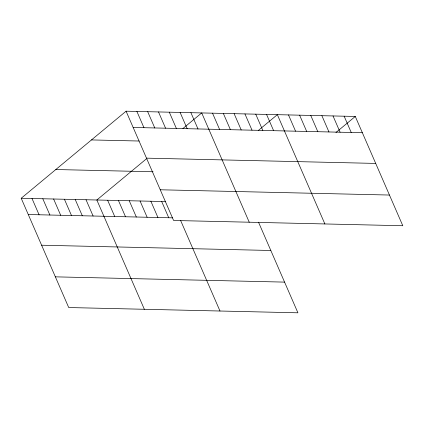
<?xml version="1.0" encoding="UTF-8"?>
<svg xmlns="http://www.w3.org/2000/svg" width="424" height="424" viewBox="0 0 424 424"><rect width="100%" height="100%" fill="white"/><g stroke="black" fill="none" stroke-linecap="round" stroke-linejoin="round"><path stroke-width="0.64" d="M258.518 222.197L297.918 312.806L68.715 307.543L21.2 198.262L126.082 111.194L355.286 116.457L402.8 225.738L173.602 220.475L126.082 111.194M146.799 158.518L96.836 200.001L144.351 309.281M182.887 128.562L201.718 112.932L249.238 222.213M258.523 130.3L277.354 114.671L324.874 223.946M335.941 132.516L355.286 116.457M133.152 127.454L362.356 132.723M91.473 139.925L139.141 141.022M146.503 158.152L375.701 163.42M55.809 169.526L153.059 171.762M160.251 189.777L389.455 195.045M21.2 198.262L165.482 201.575M28.27 214.523L172.552 217.841M41.621 245.22L270.819 250.483M55.369 276.846L284.573 282.114M344.15 116.203L351.22 132.468M333.02 115.948L340.09 132.208M321.885 115.694L328.955 131.954M310.755 115.434L317.825 131.7M299.62 115.18L306.69 131.445M288.49 114.925L295.56 131.186M266.548 114.422L273.623 130.682M255.746 114.173L262.816 130.433M244.94 113.924L252.01 130.184M234.133 113.674L241.208 129.94M223.331 113.425L230.402 129.691M212.525 113.176L219.595 129.442M190.911 112.683L197.987 128.944M180.11 112.434L187.18 128.695M169.303 112.185L176.373 128.451M158.497 111.936L165.572 128.202M147.695 111.687L154.765 127.953M136.888 111.443L143.959 127.704M180.592 220.406L219.987 311.015M161.666 201.49L168.741 217.751M150.864 201.241L157.935 217.501M140.058 200.992L147.128 217.252M129.251 200.743L136.321 217.008M118.444 200.494L125.52 216.759M107.643 200.245L114.713 216.51M86.03 199.752L93.105 216.012M75.228 199.503L82.298 215.763M64.421 199.254L71.492 215.519M53.615 199.004L60.685 215.27M42.808 198.755L49.884 215.021M32.007 198.512L39.077 214.772"/></g></svg>
